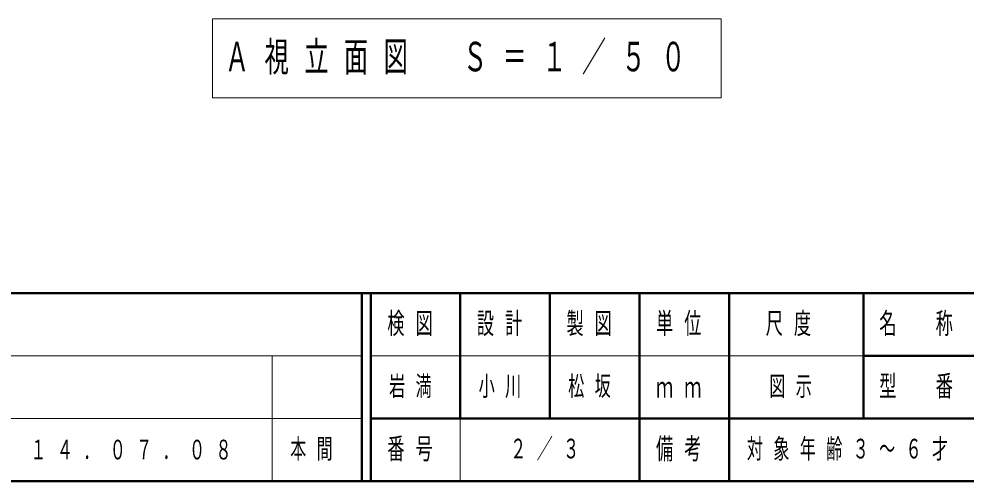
# Model space of a CAD drawing. Units: millimetres on the paper, scale 1:50. Extents: x -365 to 0, y -594 to 257.
# Drawn here: x -276.8 to -171, y -297 to -245.4 of the extents above; entities that cross this region are included whole.
import ezdxf

# ---------------------------------------------------------------- set-up
doc = ezdxf.new("R2010")
doc.units = ezdxf.units.MM
doc.layers.add('LY_1', color=140, linetype='Continuous', lineweight=50)
doc.styles.add('ＭＳ ゴシック', font='')
doc.styles.get('ＭＳ ゴシック').set_extended_font_data('MS Gothic')

msp = doc.modelspace()

# ---------------------------------------------------------------- linework, layer by layer
at = {"layer": 'LY_1', "color": 7, "lineweight": 13}
for p, q in [((-255.176, -245.368), (-255.176, -254.168)), ((-198.376, -245.368), (-255.176, -245.368)), ((-198.376, -254.168), (-198.376, -245.368)), ((-255.176, -254.168), (-198.376, -254.168)), ((-365, -283), (-238.5, -283)), ((-248.5, -283), (-248.5, -297)), ((-237.5, -283), (-182.5, -283)), ((-365, -290), (-238.5, -290)), ((-227.5, -290), (-227.5, -297))]:
    msp.add_line(p, q, dxfattribs=at)
at = {"layer": 'LY_1', "color": 7}
for p, q in [((-365, -276), (0, -276)), ((-365, -297), (0, -297))]:
    msp.add_line(p, q, dxfattribs=at)
at = {"layer": 'LY_1'}
for p, q in [((-238.5, -276), (-238.5, -297)), ((-237.5, -276), (-237.5, -297)), ((-227.5, -276), (-227.5, -290)), ((-217.5, -276), (-217.5, -290)), ((-207.5, -276), (-207.5, -297)), ((-197.5, -276), (-197.5, -290)), ((-182.5, -276), (-182.5, -290)), ((-182.5, -283), (-70, -283)), ((-237.5, -290), (0, -290)), ((-197.5, -290), (-197.5, -297))]:
    msp.add_line(p, q, dxfattribs=at)

# ---------------------------------------------------------------- texts
at = {"layer": 'LY_1', "color": 7, "style": 'ＭＳ ゴシック'}
for s, insert, char_height, attachment_point in [('\\T1.64;\\W0.6;Ａ視立面図\u3000Ｓ＝１／５０', (-253.776, -249.768), 3.299, 4), ('\\T1.64;\\W0.6;検図', (-232.5, -279.5), 2.346, 5), ('\\T1.64;\\W0.6;設計', (-222.5, -279.5), 2.346, 5), ('\\T1.64;\\W0.6;製図', (-212.5, -279.5), 2.346, 5), ('\\T1.64;\\W0.6;単位', (-202.5, -279.5), 2.346, 5), ('\\T1.64;\\W0.6;尺度', (-190.25, -279.5), 2.346, 5), ('\\T1.64;\\W0.6;名\u3000称', (-176, -279.5), 2.346, 5), ('\\T1.64;\\W0.6;岩満', (-232.5, -286.5), 2.199, 5), ('\\T1.64;\\W0.6;小川', (-222.5, -286.5), 2.199, 5), ('\\T1.64;\\W0.6;松坂', (-212.5, -286.5), 2.199, 5), ('\\T1.64;\\W0.6;図示', (-193, -286.5), 2.199, 4), ('\\T1.64;\\W0.6;型\u3000番', (-176, -286.5), 2.346, 5), ('\\T1.64;\\W0.6;ｍｍ', (-202.5, -286.5), 2.346, 5), ('\\T1.64;\\W0.6;備考', (-202.5, -293.5), 2.346, 5), ('\\T1.64;\\W0.6;１４．０７．０８', (-275.5, -293.5), 2.199, 4), ('\\T1.64;\\W0.6;本間', (-246.5, -293.5), 2.199, 4), ('\\T1.64;\\W0.6;番号', (-232.5, -293.5), 2.346, 5), ('\\T1.64;\\W0.6;２／３', (-217.5, -293.5), 2.199, 5), ('\\T1.64;\\W0.6;対象年齢３～６才', (-195.5, -293.5), 2.199, 4)]:
    msp.add_mtext(s, dxfattribs=dict(at, insert=insert, char_height=char_height, attachment_point=attachment_point))

doc.saveas('drawing.dxf')
